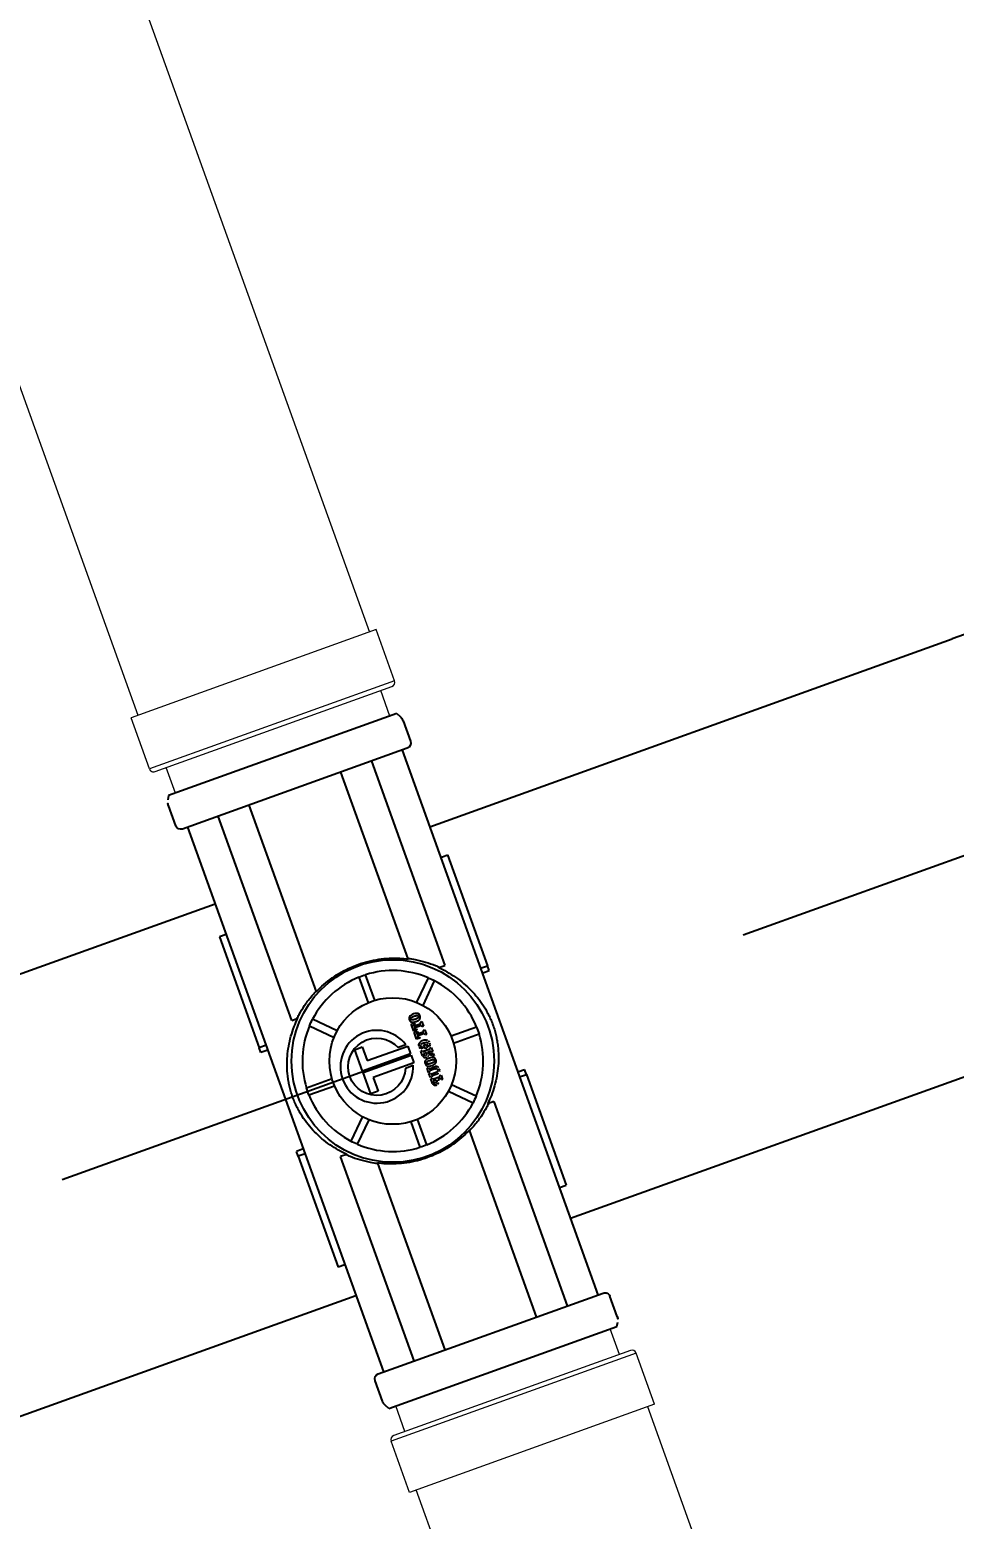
# Model space of a CAD drawing. Header units: millimetres. Extents: x 646993 to 648849, y 9708034 to 9709424.
# Drawn here: x 648238.9329 to 648239.1884, y 9709065.3064 to 9709065.7181 of the extents above; entities that cross this region are included whole.
import ezdxf

# ---------------------------------------------------------------- set-up
doc = ezdxf.new("R2010")
doc.units = ezdxf.units.MM
doc.header["$LTSCALE"] = 5
doc.header["$XCLIPFRAME"] = 2
doc.linetypes.add('DOT', pattern=[6.35, 0, -6.35])
doc.linetypes.add('TRAZO_Y_PUNTO', pattern=[1, 0.5, -0.25, 0, -0.25])
doc.layers.get('Defpoints').update_dxf_attribs({"color": 253})
doc.layers.add('01-Dimensiones', color=142, linetype='Continuous')
doc.styles.add('Tex25', font='romans.shx', dxfattribs={"width": 0.8, "height": 0.055})
doc.styles.add('Tex40', font='romans.shx', dxfattribs={"width": 0.7, "height": 0.045})
doc.dimstyles.new('1_40', dxfattribs={"dimtxt": 0.055, "dimasz": 0.02, "dimexe": 0.06, "dimexo": 0, "dimgap": 0.025, "dimtad": 1, "dimzin": 1, "dimdsep": 46, "dimtxsty": 'Tex25', "dimblk": 'DOT', "dimcen": 0, "dimdle": 0.04, "dimclrd": 256, "dimclre": 256, "dimclrt": 7, "dimadec": 0, "dimazin": 0, "dimtfac": 1, "dimtix": 1, "dimtmove": 1, "dimatfit": 3, "dimldrblk": 'DOT', "dimfxl": 1, "dimtfill": 1, "dimtolj": 1, "dimtzin": 0, "dimlwd": -1, "dimlwe": -1, "dimarcsym": 0})
picture_1 = doc.add_image_def('image1.jpg', size_in_pixel=(1920, 925))
picture_2 = doc.add_image_def('image2.ecw', size_in_pixel=(12715, 11262))

# ---------------------------------------------------------------- blocks, each defined once
blk = doc.blocks.new('DIGESTOR_CAMPAMENTOS')
for p, q in [((-0.05750000000034561, 0.634551958924277), (-0.05750000000034561, 0.5715519589243172)), ((-0.05750000000034561, 0.41812338749574), (-0.05750000000034561, 0.5715519589243172)), ((0.05749999999977717, 0.41812338749574), (0.05749999999977717, 0.5715519589243172)), ((-0.09000000000060027, 0.4201233874957495), (-0.08896410161571566, 0.4207214637071388)), ((-0.09000000000060027, 0.4201233874957495), (-0.09000000000060027, 0.3531233874957991)), ((-0.08746410161541007, 0.4211233874957543), (-0.0815000000004602, 0.4211233874957543)), ((-0.04850000000033106, 0.4181233874957968), (-0.04850000000033106, 0.4201233874958348)), ((-0.04850000000033106, 0.4201233874958348), (-0.01595171326846412, 0.4201233874958348)), ((-0.01595171326857781, 0.4181233874957968), (-0.01595171326857781, 0.4201233874958348)), ((-0.01450000000033924, 0.4201233874958348), (-0.01595171326857781, 0.4201233874958348)), ((-0.01450000000033924, 0.4181233874957968), (-0.01450000000033924, 0.4201233874958348)), ((0.01595171326675882, 0.4201233874958348), (0.01449999999965712, 0.4201233874958348)), ((0.01449999999965712, 0.4181233874957968), (0.01449999999965712, 0.4201233874958348)), ((0.01595171326675882, 0.4181233874957968), (0.01595171326675882, 0.4201233874958348)), ((0.01595171326675882, 0.4201233874958348), (0.04849999999953525, 0.4201233874958348)), ((0.04849999999953525, 0.4181233874957968), (0.04849999999953525, 0.4201233874958348)), ((0.08746410161484164, 0.4211233874957543), (0.08149999999955071, 0.4211233874957543)), ((0.08999999999957708, 0.4201233874957495), (0.08896410161469248, 0.4207214637071388)), ((0.08999999999957708, 0.3531233874957991), (0.08999999999957708, 0.4201233874957495)), ((-0.08000000000060936, 0.4196233874957613), (-0.08000000000060936, 0.3536233874957588)), ((-0.08000000000060936, 0.4181233874957968), (0.07999999999969987, 0.4181233874957968)), ((0.07999999999969987, 0.3536233874957588), (0.07999999999969987, 0.4196233874957613)), ((-0.08000000000060936, 0.4091233874957538), (-0.02000000000043656, 0.4091233874957538)), ((-0.02000000000043656, 0.407298246749292), (-0.02000000000043656, 0.4091233874957538)), ((-0.0010000000004311, 0.4116033794893497), (-0.0010000000004311, 0.4040947927054788)), ((0.000999999999407919, 0.4040947927054788), (0.000999999999407919, 0.4116033794893497)), ((0.01999999999941338, 0.4091233874957538), (0.01999999999941338, 0.4072982467493489)), ((0.01999999999941338, 0.4091233874957538), (0.07999999999969987, 0.4091233874957538)), ((-0.01837062851416249, 0.4035798024472683), (-0.01306125588223495, 0.3982704298151702)), ((-0.0116470423198507, 0.3996846433775545), (-0.01695641495177824, 0.4049940160096526)), ((0.01695641495086875, 0.4049940160096526), (0.0116470423189412, 0.3996846433775545)), ((0.01306125588121176, 0.3982704298151702), (0.018370628513253, 0.4035798024472683)), ((-0.02512424759981968, 0.4001233874957961), (-0.08000000000060936, 0.4001233874957961)), ((0.07999999999969987, 0.4001233874957961), (0.0251242475987965, 0.4001233874957961)), ((-0.007868893616205241, 0.3948531144582148), (-0.007868893616205241, 0.3958198594899329)), ((-0.007868893616205241, 0.3958198594899329), (-0.007468821943575676, 0.3958198594899329)), ((-0.007525250220282942, 0.3974460492106004), (-0.007525250220282942, 0.3978733874957356)), ((-0.007525250220282942, 0.3978733874957356), (-0.006169093919197621, 0.3978733874957356)), ((-0.007139997435615442, 0.3974460492106004), (-0.007525250220282942, 0.3974460492106004)), ((-0.007468821943575676, 0.3958198594899329), (-0.007468821943575676, 0.395303901499318)), ((-0.007468821943575676, 0.395303901499318), (-0.007139997435615442, 0.395303901499318)), ((-0.007139997435615442, 0.395303901499318), (-0.007139997435615442, 0.3974460492106004)), ((-0.006169093919197621, 0.3974460492106004), (-0.006554346703865122, 0.3974460492106004)), ((-0.006554346703865122, 0.3974460492106004), (-0.006554346703865122, 0.395303901499318)), ((-0.006554346703865122, 0.395303901499318), (-0.006225522195904887, 0.395303901499318)), ((-0.006225522195904887, 0.395303901499318), (-0.006225522195904887, 0.3958198594899329)), ((-0.006225522195904887, 0.3958198594899329), (-0.005825450523161635, 0.3958198594899329)), ((-0.006169093919197621, 0.3978733874957356), (-0.006169093919197621, 0.3974460492106004)), ((-0.005825450523161635, 0.3958198594899329), (-0.005825450523161635, 0.3948531144582148)), ((-0.005467592937748122, 0.3948531144582148), (-0.005467592937748122, 0.3958198594899329)), ((-0.005467592937748122, 0.3958198594899329), (-0.005067521265118557, 0.3958198594899329)), ((-0.00512394954193951, 0.3974460492106004), (-0.00512394954193951, 0.3978733874957356)), ((-0.00512394954193951, 0.3978733874957356), (-0.003767793240854189, 0.3978733874957356)), ((-0.004738696756817262, 0.3974460492106004), (-0.00512394954193951, 0.3974460492106004)), ((-0.005067521265118557, 0.3958198594899329), (-0.005067521265118557, 0.395303901499318)), ((-0.005067521265118557, 0.395303901499318), (-0.004738696756817262, 0.395303901499318)), ((-0.004738696756817262, 0.395303901499318), (-0.004738696756817262, 0.3974460492106004)), ((-0.003767793240854189, 0.3974460492106004), (-0.004153046025408003, 0.3974460492106004)), ((-0.004153046025408003, 0.3974460492106004), (-0.004153046025408003, 0.395303901499318)), ((-0.004153046025408003, 0.395303901499318), (-0.003824221517447768, 0.395303901499318)), ((-0.003824221517447768, 0.395303901499318), (-0.003824221517447768, 0.3958198594899329)), ((-0.003824221517447768, 0.3958198594899329), (-0.003424149844818203, 0.3958198594899329)), ((-0.003767793240854189, 0.3978733874957356), (-0.003767793240854189, 0.3974460492106004)), ((-0.003424149844818203, 0.3958198594899329), (-0.003424149844818203, 0.3948531144582148)), ((-0.001385635175211064, 0.3962725027223541), (-0.001385635175211064, 0.396688459542986)), ((-0.001385635175211064, 0.396688459542986), (-0.0009669710805155773, 0.396688459542986)), ((-0.0001296429521744358, 0.3962725027223541), (-0.001385635175211064, 0.3962725027223541)), ((-0.0009800949943610249, 0.395303901499318), (-0.0009800949943610249, 0.3957131258530069)), ((-0.0009800949943610249, 0.3957131258530069), (-0.0005125146883528942, 0.3957131258530069)), ((-0.0009669710805155773, 0.396688459542986), (-0.0009669710805155773, 0.3973730056615921)), ((-0.0005125146883528942, 0.3957131258530069), (-0.0005125146883528942, 0.3950204795404773)), ((-0.000442281599589478, 0.397666347290567), (-0.000442281599589478, 0.396688459542986)), ((-0.000442281599589478, 0.396688459542986), (-0.0001296429521744358, 0.396688459542986)), ((-0.0001296429521744358, 0.396688459542986), (-0.0001296429521744358, 0.3962725027223541)), ((5.302659019434941e-05, 0.3974460492106004), (5.302659019434941e-05, 0.3978733874957356)), ((5.302659019434941e-05, 0.3978733874957356), (0.001283421456832912, 0.3978733874957356)), ((0.0003580548177524179, 0.3974460492106004), (5.302659019434941e-05, 0.3974460492106004)), ((5.302659019434941e-05, 0.3948531144582148), (5.302659019434941e-05, 0.3952614087241102)), ((5.302659019434941e-05, 0.3952614087241102), (0.0003580548177524179, 0.3952614087241102)), ((0.0003580548177524179, 0.3952614087241102), (0.0003580548177524179, 0.3974460492106004)), ((0.001283421456832912, 0.3974460492106004), (0.0009556612324104208, 0.3974460492106004)), ((0.0009556612324104208, 0.3974460492106004), (0.0009556612324104208, 0.3966070857545674)), ((0.0009556612324104208, 0.3966070857545674), (0.001197288547473363, 0.3966070857545674)), ((0.001214863437098757, 0.3961741157858114), (0.0009556612324104208, 0.3961741157858114)), ((0.0009556612324104208, 0.3961741157858114), (0.0009556612324104208, 0.3952614087241102)), ((0.0009556612324104208, 0.3952614087241102), (0.001246769100362144, 0.3952614087241102)), ((0.001197288547473363, 0.3966070857545674), (0.001820614083385408, 0.3978733874957356)), ((0.001283421456832912, 0.3978733874957356), (0.001283421456832912, 0.3974460492106004)), ((0.00225479198411449, 0.3974460492106004), (0.001721077922525183, 0.3965216293392189)), ((0.001820614083385408, 0.3978733874957356), (0.002542247688666066, 0.3978733874957356)), ((0.002542247688666066, 0.3974460492106004), (0.00225479198411449, 0.3974460492106004)), ((0.002542247688666066, 0.3978733874957356), (0.002542247688666066, 0.3974460492106004)), ((0.005085301035592238, 0.3948531144582148), (0.005085301035592238, 0.3952614087241102)), ((0.005085301035592238, 0.3952614087241102), (0.005403903720093695, 0.3952614087241102)), ((0.005403903720093695, 0.3952614087241102), (0.005403903720093695, 0.3968925162157007)), ((0.005994441647885651, 0.3968858630296097), (0.005994441647885651, 0.3952614087241102)), ((0.005994441647885651, 0.3952614087241102), (0.006308073325953956, 0.3952614087241102)), ((0.006308073325953956, 0.3952614087241102), (0.006308073325953956, 0.3948531144582148)), ((0.006646691423156881, 0.3948531144582148), (0.006646691423156881, 0.3952614087241102)), ((0.006646691423156881, 0.3952614087241102), (0.006959728615129279, 0.3952614087241102)), ((0.006959728615129279, 0.3952614087241102), (0.006959728615129279, 0.3970252562313306)), ((0.007527906827931474, 0.3969372357793475), (0.007527906827931474, 0.3952614087241102)), ((0.007527906827931474, 0.3952614087241102), (0.007843510639190754, 0.3952614087241102)), ((0.007843510639190754, 0.3952614087241102), (0.007843510639190754, 0.3948531144582148)), ((0.008166697631736497, 0.3974460492106004), (0.008166697631736497, 0.3978733874957356)), ((0.008166697631736497, 0.3978733874957356), (0.0094448496605537, 0.3978733874957356)), ((0.008471725859635626, 0.3974460492106004), (0.008166697631736497, 0.3974460492106004)), ((0.008166697631736497, 0.3948531144582148), (0.008166697631736497, 0.3952614087241102)), ((0.008166697631736497, 0.3952614087241102), (0.008471725859635626, 0.3952614087241102)), ((0.008471725859635626, 0.3952614087241102), (0.008471725859635626, 0.3974460492106004)), ((0.009069332273952568, 0.3974460492106004), (0.009069332273952568, 0.3966576385939504)), ((0.0094448496605537, 0.3974460492106004), (0.009069332273952568, 0.3974460492106004)), ((0.009069332273952568, 0.3966576385939504), (0.009432878678126144, 0.3966576385939504)), ((0.009328534478981965, 0.3961741157858114), (0.009069332273952568, 0.3961741157858114)), ((0.009069332273952568, 0.3961741157858114), (0.009069332273952568, 0.3952614087241102)), ((0.009069332273952568, 0.3952614087241102), (0.009360440141790605, 0.3952614087241102)), ((0.0094448496605537, 0.3978733874957356), (0.0094448496605537, 0.3974460492106004)), ((-0.005825450523161635, 0.3948531144582148), (-0.007868893616205241, 0.3948531144582148)), ((-0.003424149844818203, 0.3948531144582148), (-0.005467592937748122, 0.3948531144582148)), ((-0.003006427584068661, 0.3915453938906808), (-0.003006427584068661, 0.3892709205589711)), ((-0.002490594788923772, 0.3919348530251909), (-0.0002341338363294199, 0.3919348530251909)), ((-0.002490594788923772, 0.3800038040817242), (-0.002490594788923772, 0.3919348530251909)), ((-0.0002341338363294199, 0.3919348530251909), (-0.0002336197724162048, 0.3777982755528626)), ((0.00143645345326604, 0.3948531144582148), (5.302659019434941e-05, 0.3948531144582148)), ((0.0002336197718477706, 0.3777982755528626), (0.0002341338354199252, 0.3919348530251909)), ((0.0002341338354199252, 0.3919348530251909), (0.002490594787900591, 0.3919348530251909)), ((0.002490594787900591, 0.3919348530251909), (0.002490594787900591, 0.3800038040817242)), ((0.003006427583159166, 0.3892709205589711), (0.003006427583159166, 0.3915453938906808)), ((0.006308073325953956, 0.3948531144582148), (0.005085301035592238, 0.3948531144582148)), ((0.007843510639190754, 0.3948531144582148), (0.006646691423156881, 0.3948531144582148)), ((0.009550124494921874, 0.3948531144582148), (0.008166697631736497, 0.3948531144582148)), ((-0.01747140520990342, 0.3876233874957506), (-0.02497999199397327, 0.3876233874957506)), ((0.02497999199317746, 0.3876233874957506), (0.01747140520933499, 0.3876233874957506)), ((-0.02497999199397327, 0.3856233874957979), (-0.01747140520990342, 0.3856233874957979)), ((0.01747140520933499, 0.3856233874957979), (0.02497999199317746, 0.3856233874957979)), ((-0.006501137058080531, 0.3777982755528626), (-0.006501137058080531, 0.3800038040817242)), ((-0.006501137058080531, 0.3800038040817242), (-0.002490594788923772, 0.3800038040817242)), ((0.002490594787900591, 0.3800038040817242), (0.006501137057512096, 0.3800038040817242)), ((0.006501137057512096, 0.3800038040817242), (0.006501137057512096, 0.3777982755528626)), ((-0.01306125588223495, 0.3749763451763499), (-0.01837062851416249, 0.3696669725442803)), ((-0.0002336197724162048, 0.3777982755528626), (-0.006501137058080531, 0.3777982755528626)), ((0.006501137057512096, 0.3777982755528626), (0.0002336197718477706, 0.3777982755528626)), ((0.018370628513253, 0.3696669725442803), (0.01306125588121176, 0.3749763451763499)), ((-0.08000000000060936, 0.3731233874957525), (-0.02512424759981968, 0.3731233874957525)), ((-0.01695641495177824, 0.3682527589819529), (-0.0116470423198507, 0.3735621316139657)), ((0.0116470423189412, 0.3735621316139657), (0.01695641495086875, 0.3682527589819529)), ((0.0251242475987965, 0.3731233874957525), (0.07999999999969987, 0.3731233874957525)), ((-0.0010000000004311, 0.3691519822861267), (-0.0010000000004311, 0.3616433955021421)), ((0.000999999999407919, 0.3616433955021421), (0.000999999999407919, 0.3691519822861267)), ((-0.02000000000043656, 0.3641233874957948), (-0.08000000000060936, 0.3641233874957948)), ((-0.02000000000043656, 0.3641233874957948), (-0.02000000000043656, 0.3659485282421429)), ((0.01999999999941338, 0.365948528242086), (0.01999999999941338, 0.3641233874957948)), ((0.07999999999969987, 0.3641233874957948), (0.01999999999941338, 0.3641233874957948)), ((-0.08000000000060936, 0.3551233874957518), (0.07999999999969987, 0.3551233874957518)), ((-0.05750000000034561, 0.2016948160671177), (-0.05750000000034561, 0.3551233874956949)), ((-0.04850000000021737, 0.3551233874957518), (-0.04850000000021737, 0.3531233874958559)), ((-0.01595171326857781, 0.3551233874957518), (-0.01595171326857781, 0.3531233874958559)), ((-0.01450000000022555, 0.3551233874957518), (-0.01450000000022555, 0.3531233874958559)), ((0.01449999999965712, 0.3551233874957518), (0.01449999999965712, 0.3531233874958559)), ((0.0159517132668725, 0.3551233874957518), (0.0159517132668725, 0.3531233874958559)), ((0.04849999999964894, 0.3551233874957518), (0.04849999999964894, 0.3531233874958559)), ((0.05749999999977717, 0.2016948160671177), (0.05749999999977717, 0.3551233874956949)), ((-0.09000000000060027, 0.3531233874957991), (-0.08896410161571566, 0.3525253112844098)), ((-0.08746410161541007, 0.3521233874957943), (-0.0815000000004602, 0.3521233874957943)), ((-0.04850000000021737, 0.3531233874958559), (-0.01595171326846412, 0.3531233874958559)), ((-0.01450000000022555, 0.3531233874958559), (-0.01595171326857781, 0.3531233874958559)), ((0.0159517132668725, 0.3531233874958559), (0.01449999999965712, 0.3531233874958559)), ((0.01595171326675882, 0.3531233874958559), (0.04849999999964894, 0.3531233874958559)), ((0.08746410161484164, 0.3521233874957943), (0.08149999999955071, 0.3521233874957943)), ((0.08999999999957708, 0.3531233874957991), (0.08896410161469248, 0.3525253112844098))]:
    blk.add_line(p, q)
at = {"color": 0, "linetype": 'Continuous', "lineweight": 0}
for p, q in [((-0.5837500000004638, 0.4206233874957945), (-0.1137500000004366, 0.4206233874957945)), ((-0.1137500000005502, 0.4226233874957757), (-0.1137500000005502, 0.3506233874957729)), ((-0.09875000000056389, 0.4226233874957757), (-0.1137500000005502, 0.4226233874957757)), ((-0.09875000000056389, 0.4226233874957757), (-0.09875000000056389, 0.3506233874957729)), ((-0.0975000000005366, 0.3518733874957718), (-0.0975000000005366, 0.4213733874957768)), ((0.09749999999951342, 0.4213733874957768), (0.09749999999951342, 0.3518733874957718)), ((0.0987499999995407, 0.4226233874957757), (0.0987499999995407, 0.3506233874957729)), ((0.1137499999995271, 0.4226233874957757), (0.0987499999995407, 0.4226233874957757)), ((0.1137499999995271, 0.4226233874957757), (0.1137499999995271, 0.3506233874957729)), ((0.5837499999994407, 0.4206233874957945), (0.1137499999995271, 0.4206233874957945)), ((-0.09000000000060027, 0.4181233874957684), (-0.0975000000005366, 0.4181233874957968)), ((-0.09000000000060027, 0.4181233874957684), (-0.0975000000005366, 0.4181233874957968)), ((0.09749999999951342, 0.4181233874957968), (0.08999999999957708, 0.4181233874957684)), ((-0.09000000000060027, 0.3551233874957802), (-0.0975000000005366, 0.3551233874957518)), ((0.09749999999951342, 0.3551233874957802), (0.08999999999957708, 0.3551233874957518)), ((-0.5837500000004638, 0.3526233874957825), (-0.1137500000004366, 0.3526233874957825)), ((-0.09875000000056389, 0.3506233874957729), (-0.1137500000005502, 0.3506233874957729)), ((0.1137499999995271, 0.3506233874957729), (0.0987499999995407, 0.3506233874957729)), ((0.5837499999994407, 0.3526233874957825), (0.1137499999995271, 0.3526233874957825))]:
    blk.add_line(p, q, dxfattribs=at)
at = {"color": 252, "linetype": 'TRAZO_Y_PUNTO', "ltscale": 0.03, "true_color": 0x939598}
blk.add_lwpolyline([(2.273736754432321e-13, 1.18948053035291), (-2.273736754432321e-13, -1.189480530352881)], dxfattribs=at)
for radius in [0.028, 0.01750000000000001]:
    blk.add_circle((-4.547473508864641e-13, 0.3866233874957175), radius)
at = {"color": 0, "linetype": 'Continuous', "lineweight": 0}
for centre, radius, start, end in [((-0.09875000000056389, 0.4213733874957768), 0.00125, 0, 90), ((0.0987499999995407, 0.4213733874957768), 0.00124999999999973, 90, 180), ((-0.09875000000056389, 0.3518733874957718), 0.00124999999999973, 270, 0), ((0.0987499999995407, 0.3518733874957718), 0.00125, 180, 270)]:
    blk.add_arc(centre, radius, start, end, dxfattribs=at)
at = {"extrusion": (0, 0, -1)}
for centre, radius, start, end in [((0.08746410161541007, 0.4181233874957968), 0.003000000000001818, 60.000000000481, 90), ((0.0815000000004602, 0.4196233874957613), 0.0015, 90, 180), ((-0.08149999999955071, 0.4196233874957613), 0.0015, 0, 90), ((-0.08746410161484164, 0.4181233874957968), 0.003000000000001818, 90, 119.999999999519), ((-0.0009129114113193282, 0.3963536053541077), 0.002784797875494553, 344.1587809120922, 15.84121908320866), ((0.001386847949106595, 0.3970061589665193), 0.0003942499606977866, 15.84121909908599, 48.91079827417809), ((0.001267691137513793, 0.3957348623259236), 0.0005181107753170326, 236.2833475731589, 344.1587809120922), ((0.001257110387200555, 0.3968573814138665), 0.0005916495434710761, 48.91079825686778, 119.3662502710302), ((-0.001228904158551813, 0.395794487732644), 0.0003798876157997997, 87.88185420499046, 152.1181458244486), ((-0.001246769100362144, 0.395698245852202), 0.0004368371282670612, 240.000000000481, 270), ((-0.001301850844924957, 0.3956028414719981), 0.000326673639019963, 194.2347551095195, 239.9999999932087), ((-0.001007709097621046, 0.3956774606534168), 0.0006301326802923778, 152.1181457982039, 194.2347550937116), ((-0.007483393502752733, 0.3968858630296097), 0.00148895185484041, 0, 10.88917094638606), ((-0.00633743292746658, 0.3971063156399737), 0.0003219792784031292, 10.88917098599498, 70.66433347405548), ((-0.006469067084367452, 0.3967311762740735), 0.0007195432295032341, 70.66433346068393, 109.3356665393161), ((-0.006590748348457964, 0.3970779512538058), 0.000352039193428303, 109.3356665393161, 151.8222287655236), ((-0.006462873008217684, 0.3970094489594373), 0.0004971069945323898, 151.8222287655236, 178.177771226291), ((-0.009342575200435022, 0.395794487732644), 0.0003798876158008481, 87.88185420499046, 152.1181458244486), ((-0.009360440141790605, 0.395698245852202), 0.0004368371282670568, 240.000000000481, 270), ((-0.009415521886467104, 0.3956028414719981), 0.0003266736390199532, 194.2347551095195, 240.000000000481), ((-0.00912138013927688, 0.3956774606534168), 0.0006301326802908007, 152.1181457982039, 194.2347550937116), ((3.410605131648481e-13, 0.3819391234066813), 0.00792425746030583, 112.2962432700574, 67.7037567299426), ((0.08746410161541007, 0.3551233874957518), 0.003000000000001818, 270, 299.999999999519), ((0.0815000000004602, 0.3536233874957588), 0.0015, 180, 270), ((-0.08149999999955071, 0.3536233874957588), 0.0015, 270, 0), ((-0.08746410161484164, 0.3551233874957518), 0.003000000000001818, 240.000000000481, 270)]:
    blk.add_arc(centre, radius, start, end, dxfattribs=at)
for centre, radius, start, end in [((-4.547473508864641e-13, 0.3866233874957175), 0.02499999999999999, 92.29244277669042, 132.7075572201943), ((-4.547473508864641e-13, 0.3866233874957175), 0.02500000000000003, 47.29244277980571, 87.70755722330958), ((-4.547473508864641e-13, 0.3866233874957175), 0.02499999999999997, 137.2924427729006, 177.7075572249995), ((-4.547473508864641e-13, 0.3866233874957175), 0.02499999999999998, 2.292442775000471, 42.70755722709943), ((0.0007506285470526564, 0.3963364488305103), 0.00325199122453081, 168.1232152807105, 187.9682610391058), ((-0.000990262255527341, 0.3960927659207414), 0.001494128275665171, 187.9682610391058, 230.6929429611111), ((-0.00108341090117392, 0.3967221655053095), 0.001377830598721154, 138.0016557996232, 168.1232152743347), ((-0.001494336480732272, 0.3970921430563976), 0.0008248900773730238, 96.79581017380657, 138.0016557916325), ((-0.001341442500120138, 0.3958091376246671), 0.002116973475509721, 75.72820072542858, 96.79581017380657), ((-0.001052266510441768, 0.3969459577139389), 0.0009439505992709199, 49.74397209827411, 75.72820071871388), ((0.00143645345326604, 0.3956118666161217), 0.0007587521578499849, 270, 349.0580040023419), ((0.00135101692023909, 0.3957690204467497), 0.0008386687610437592, 23.87855720106954, 63.81645764003633), ((0.001075345922117776, 0.3956816795004841), 0.001126546241269553, 349.0580039979071, 22.26474872078989), ((0.007173760487830805, 0.3969468427061997), 0.001770690358435595, 169.3292798706223, 181.7581657655012), ((0.00621418551656916, 0.3971276484487873), 0.0007942299948145727, 97.85649789784857, 169.3292798550121), ((0.006419782446528188, 0.395637682544475), 0.002298313933110997, 82.14350210215142, 97.85649789784857), ((0.006620244162832023, 0.3970904334359204), 0.0008317976350585703, 52.69015757673387, 82.14350210215142), ((0.006503497228663946, 0.3969372357793475), 0.001024409599242679, 0, 52.69015756957729), ((0.009413057052370277, 0.3957734040510275), 0.0008844566827305335, 22.26474872380334, 88.71583242662328), ((0.009550124494921874, 0.3956118666161217), 0.0007587521578499881, 270, 349.0580040023419), ((0.009189016964000984, 0.3956816795004841), 0.001126546241269577, 349.0580039979071, 22.26474872078989), ((-3.410605131648481e-13, 0.3819391234066813), 0.01006573591079028, 107.3782998273485, 72.62170017265152), ((-0.001609968624507019, 0.3953358229251478), 0.0005158651809750106, 230.6929429773776, 256.2920157127823), ((-0.001259448389419049, 0.3967728444020224), 0.001995018709553034, 256.2920156997414, 275.8776518795446), ((-0.001156853117322498, 0.395776248891309), 0.0009931562428369743, 275.8776518795446, 310.4495700618068), ((-4.547473508864641e-13, 0.3866233874957175), 0.02500000000000006, 182.2924427750005, 222.7075572270994), ((-4.547473508864641e-13, 0.3866233874957175), 0.02500000000000001, 317.2924427729006, 357.7075572249996), ((-4.547473508864641e-13, 0.3866233874957175), 0.025, 227.2924427798057, 267.7075572233096), ((-4.547473508864641e-13, 0.3866233874957175), 0.025, 272.2924427766905, 312.7075572201943)]:
    blk.add_arc(centre, radius, start, end)
for major_axis, start_param, end_param in [((-0.02500000000000001, 5.265055686820297e-18), 1.530785652440908, 1.610807001148885), ((-0.01767766952966369, -0.01767766952966369), 1.530785652440934, 1.610807001148911), ((-0.01767766952966368, 0.01767766952966371), 1.530785652440882, 1.610807001148858), ((3.061616997868385e-18, -0.02500000000000001), 1.530785652440908, 1.610807001148885), ((1.359172837150898e-17, 0.02500000000000001), 1.530785652440907, 1.610807001148884), ((0.01767766952966371, -0.01767766952966368), 1.530785652440883, 1.61080700114886), ((0.01767766952966368, 0.01767766952966371), 1.530785652440935, 1.610807001148912), ((0.02500000000000001, -8.040613248383191e-18), 1.530785652440908, 1.610807001148885)]:
    blk.add_ellipse((-4.547473508864641e-13, 0.3866233874957175), major_axis=major_axis, ratio=1, start_param=start_param, end_param=end_param, dxfattribs=at)
for points, knots in [([(-0.02000000000043656, 0.4072982467493489), (-0.01941133795105543, 0.4079059015494977), (-0.01879551745514618, 0.4084892615480555), (-0.01744345264376079, 0.4096637228309987), (-0.01670154953046676, 0.4102478644211658), (-0.01517147017489151, 0.4113378949681703), (-0.01438331026702144, 0.411843831039846), (-0.01277091187978385, 0.4127730502753764), (-0.01194675684109825, 0.4131963636549187), (-0.01026955067470681, 0.4139583585353535), (-0.009420191657682153, 0.4142956450913289), (-0.007692445309544382, 0.4148861262465005), (-0.006814407739170747, 0.4151394517538165), (-0.005459556149276068, 0.4154555014909533), (-0.005002076616278828, 0.4155500186829784), (-0.004069755413524945, 0.4157164788172452), (-0.003594930880012726, 0.4157884389182414), (-0.002620473731667516, 0.4159075288791598), (-0.002120989201330303, 0.4159546632899094), (-0.001088302724383539, 0.4160198270179478), (-0.0005550896987642773, 0.4160378753219049), (0.0005550896978547826, 0.4160378753219049), (0.001088302723474044, 0.4160198270179478), (0.002120989200307122, 0.4159546632899094), (0.002620473730644335, 0.4159075288791598), (0.003594930879103231, 0.4157884389182414), (0.00406975541261545, 0.4157164788172452), (0.005002076615369333, 0.4155500186829784), (0.005459556148366573, 0.4154555014909533), (0.006814407738261252, 0.4151394517538165), (0.007692445308975948, 0.4148861262465005), (0.009420191656772658, 0.4142956450913289), (0.010269550673911, 0.4139583585353535), (0.01194675684041613, 0.4131963636549187), (0.01277091187921542, 0.4127730502753764), (0.01438331026611195, 0.411843831039846), (0.01517147017398202, 0.4113378949681703), (0.01670154952955727, 0.4102478644211658), (0.01744345264319236, 0.4096637228309987), (0.01879551745457775, 0.4084892615480555), (0.01941133795014593, 0.4079059015495545), (0.01999999999941338, 0.4072982467493489)], [73.66732163133183, 73.66732163133183, 73.66732163133183, 73.66732163133183, 76.65171704419336, 76.65171704419336, 79.9822552337445, 79.9822552337445, 83.31279342329563, 83.31279342329563, 86.64333161284677, 86.64333161284677, 89.9738698023979, 89.9738698023979, 93.30440799194903, 93.30440799194903, 94.9696770867246, 94.9696770867246, 96.63494618150017, 96.63494618150017, 98.30021527627574, 98.30021527627574, 99.96548437105132, 99.96548437105132, 101.6307534658269, 101.6307534658269, 103.2960225606024, 103.2960225606024, 104.961291655378, 104.961291655378, 106.6265607501536, 106.6265607501536, 109.9570989397047, 109.9570989397047, 113.2876371292558, 113.2876371292558, 116.618175318807, 116.618175318807, 119.9487135083581, 119.9487135083581, 123.2792516979092, 123.2792516979092, 126.263647110737, 126.263647110737, 126.263647110737, 126.263647110737]), ([(-0.02528891831377678, 0.4001233874957961), (-0.0249764673876598, 0.4007447387289744), (-0.0246454702516985, 0.4013492429135965), (-0.02378306893467652, 0.4028060736805799), (-0.02323247335857559, 0.4036357343161399), (-0.02208177066881944, 0.4052032083713186), (-0.02148160670310517, 0.405941114430334), (-0.02058121305913119, 0.4069526220442299), (-0.02029143255685995, 0.4072642844610925), (-0.02000000000043656, 0.4075651735138024)], [40.66489358962993, 40.66489358962993, 40.66489358962993, 40.66489358962993, 42.88362086005549, 42.88362086005549, 46.18236092621353, 46.18236092621353, 49.48110099237159, 49.48110099237159, 51.02356451549156, 51.02356451549156, 51.02356451549156, 51.02356451549156]), ([(0.01999999999941338, 0.4075651735138024), (0.02029143255617782, 0.4072642844610925), (0.02058121305833538, 0.4069526220442299), (0.02148160670208199, 0.405941114430334), (0.02208177066790995, 0.4052032083713186), (0.02323247335800716, 0.4036357343161399), (0.02378306893376703, 0.4028060736805799), (0.024645470250789, 0.4013492429136534), (0.0249764673867503, 0.4007447387290313), (0.02528891831286728, 0.4001233874957961)], [1.756276543037232, 1.756276543037232, 1.756276543037232, 1.756276543037232, 3.298740066162591, 3.298740066162591, 6.597480132325181, 6.597480132325181, 9.896220198487772, 9.896220198487772, 12.11494746893405, 12.11494746893405, 12.11494746893405, 12.11494746893405]), ([(-0.02512424759981968, 0.3731233874957525), (-0.02546702065887985, 0.3737963407184566), (-0.02578753000307188, 0.3744891580126364), (-0.02645093546414046, 0.376084079646489), (-0.02678009471912901, 0.3769966716236297), (-0.02734992436876382, 0.378861483211125), (-0.02759058341734999, 0.379813709631776), (-0.0279767740190664, 0.3817409291649483), (-0.02812233211534476, 0.3827161186324304), (-0.02831576766789112, 0.3846711295715863), (-0.02836363636413353, 0.3856509526346201), (-0.02836363636413353, 0.3875958223569569), (-0.02831576766789112, 0.3885756454198486), (-0.02812233211534476, 0.3905306563590614), (-0.0279767740190664, 0.3915058458266287), (-0.02759058341734999, 0.3934330653597726), (-0.02734992436876382, 0.3943852917803667), (-0.02678009471912901, 0.3962501033678052), (-0.02645093546414046, 0.3971626953450595), (-0.02578753000307188, 0.3987576169787985), (-0.02546702065887985, 0.399450434273092), (-0.02512424759981968, 0.4001233874957961)], [35.97587063125503, 35.97587063125503, 35.97587063125503, 35.97587063125503, 38.31352385096734, 38.31352385096734, 41.23082843460692, 41.23082843460692, 44.1481330182465, 44.1481330182465, 47.06543760188607, 47.06543760188607, 49.98274218552565, 49.98274218552565, 52.90004676916522, 52.90004676916522, 55.81735135280479, 55.81735135280479, 58.73465593644437, 58.73465593644437, 61.65196052008394, 61.65196052008394, 63.98961373979628, 63.98961373979628, 63.98961373979628, 63.98961373979628]), ([(0.0251242475987965, 0.4001233874957961), (0.02546702065797035, 0.399450434273092), (0.02578753000216238, 0.3987576169787985), (0.02645093546323096, 0.3971626953450595), (0.0267800947183332, 0.3962501033678052), (0.02734992436785433, 0.3943852917803667), (0.02759058341632681, 0.3934330653597726), (0.02797677401827059, 0.3915058458266287), (0.02812233211477633, 0.3905306563590614), (0.02831576766732269, 0.3885756454198486), (0.02836363636322403, 0.3875958223569569), (0.02836363636322403, 0.3856509526346201), (0.02831576766732269, 0.3846711295715863), (0.02812233211477633, 0.3827161186324304), (0.02797677401827059, 0.3817409291649483), (0.02759058341632681, 0.379813709631776), (0.02734992436785433, 0.378861483211125), (0.0267800947183332, 0.3769966716236297), (0.02645093546323096, 0.376084079646489), (0.02578753000216238, 0.3744891580126364), (0.02546702065797035, 0.3737963407184566), (0.0251242475987965, 0.3731233874957525)], [135.9413550023064, 135.9413550023064, 135.9413550023064, 135.9413550023064, 138.2790082220187, 138.2790082220187, 141.1963128056582, 141.1963128056582, 144.1136173892978, 144.1136173892978, 147.0309219729374, 147.0309219729374, 149.948226556577, 149.948226556577, 152.8655311402165, 152.8655311402165, 155.7828357238561, 155.7828357238561, 158.7001403074957, 158.7001403074957, 161.6174448911353, 161.6174448911353, 163.9550981108476, 163.9550981108476, 163.9550981108476, 163.9550981108476]), ([(-0.02000000000043656, 0.3656816014776325), (-0.02029143255685995, 0.3659824905304561), (-0.02058121305913119, 0.3662941529473756), (-0.02148160670310517, 0.3673056605611009), (-0.02208177066881944, 0.3680435666201163), (-0.02323247335857559, 0.3696110406754372), (-0.02378306893467652, 0.3704407013110256), (-0.0246454702516985, 0.3718975320779521), (-0.0249764673876598, 0.3725020362625742), (-0.02528891831377678, 0.3731233874957525)], [1.756276543037521, 1.756276543037521, 1.756276543037521, 1.756276543037521, 3.298740066158155, 3.298740066158155, 6.59748013231631, 6.59748013231631, 9.896220198474465, 9.896220198474465, 12.11494746889657, 12.11494746889657, 12.11494746889657, 12.11494746889657]), ([(0.02528891831286728, 0.3731233874957525), (0.0249764673867503, 0.3725020362625742), (0.024645470250789, 0.3718975320779521), (0.02378306893376703, 0.3704407013110256), (0.02323247335800716, 0.3696110406754087), (0.02208177066790995, 0.3680435666201163), (0.02148160670208199, 0.3673056605611009), (0.02058121305833538, 0.3662941529473187), (0.02029143255617782, 0.3659824905304561), (0.01999999999941338, 0.3656816014776325)], [40.66489358967141, 40.66489358967141, 40.66489358967141, 40.66489358967141, 42.88362086011421, 42.88362086011421, 46.18236092627691, 46.18236092627691, 49.48110099243961, 49.48110099243961, 51.02356451556565, 51.02356451556565, 51.02356451556565, 51.02356451556565]), ([(0.01999999999941338, 0.365948528242086), (0.01941133795014593, 0.3653408734420509), (0.01879551745457775, 0.3647575134433794), (0.01744345264319236, 0.3635830521606067), (0.01670154952955727, 0.3629989105704396), (0.01517147017398202, 0.3619088800233499), (0.01438331026611195, 0.3614029439517594), (0.01277091187921542, 0.3604737247161722), (0.01194675684041613, 0.3600504113366867), (0.010269550673911, 0.3592884164561951), (0.009420191656772658, 0.3589511299001913), (0.007692445308975948, 0.3583606487449913), (0.006814407738261252, 0.3581073232377321), (0.005459556148366573, 0.3577912735006521), (0.005002076615369333, 0.3576967563084565), (0.00406975541261545, 0.3575302961742466), (0.003594930879103231, 0.3574583360733072), (0.002620473730644335, 0.3573392461124456), (0.002120989200307122, 0.3572921117016392), (0.001088302723474044, 0.3572269479736008), (0.0005550896978547826, 0.3572088996697005), (-4.547473508864641e-13, 0.3572088996697005), (-0.0005550896987642773, 0.3572088996697005), (-0.001088302724383539, 0.3572269479736008), (-0.002120989201330303, 0.3572921117016392), (-0.002620473731667516, 0.3573392461124456), (-0.003594930880012726, 0.3574583360733072), (-0.004069755413524945, 0.3575302961742466), (-0.005002076616278828, 0.3576967563084565), (-0.005459556149276068, 0.3577912735006521), (-0.006814407739170747, 0.3581073232377321), (-0.007692445309544382, 0.3583606487449913), (-0.009420191657682153, 0.3589511299001913), (-0.01026955067470681, 0.3592884164561951), (-0.01194675684109825, 0.3600504113366867), (-0.01277091187978385, 0.3604737247161722), (-0.01438331026702144, 0.3614029439517594), (-0.01517147017489151, 0.3619088800233499), (-0.01670154953046676, 0.3629989105704396), (-0.01744345264376079, 0.3635830521606067), (-0.01879551745514618, 0.3647575134433794), (-0.01941133795105543, 0.3653408734420509), (-0.02000000000043656, 0.3659485282421429)], [173.632806002417, 173.632806002417, 173.632806002417, 173.632806002417, 176.6172014152447, 176.6172014152447, 179.9477396047959, 179.9477396047959, 183.278277794347, 183.278277794347, 186.6088159838981, 186.6088159838981, 189.9393541734492, 189.9393541734492, 193.2698923630003, 193.2698923630003, 194.9351614577759, 194.9351614577759, 196.6004305525515, 196.6004305525515, 198.265699647327, 198.265699647327, 199.9309687421026, 199.9309687421026, 199.9309687421026, 201.5962378368782, 201.5962378368782, 203.2615069316537, 203.2615069316537, 204.9267760264293, 204.9267760264293, 206.5920451212049, 206.5920451212049, 209.922583310756, 209.922583310756, 213.2531215003071, 213.2531215003071, 216.5836596898583, 216.5836596898583, 219.9141978794094, 219.9141978794094, 223.2447360689605, 223.2447360689605, 226.2291314818221, 226.2291314818221, 226.2291314818221, 226.2291314818221])]:
    blk.add_open_spline(points, degree=3, knots=knots)
for points in [[(-0.009346484654315645, 0.3947874169868726), (-0.00944850028588462, 0.3948005564813286), (-0.00982243626788204, 0.3948531144582148), (-0.01012861374613294, 0.395303901499318), (-0.01033550111685599, 0.395998025810286), (-0.01030906075970961, 0.3968233202881493), (-0.01017877737706385, 0.3973616542033653), (-0.009834709652977836, 0.3978008759384011), (-0.009552102532211393, 0.3979067143412749), (-0.00929014240671222, 0.3979328639034065), (-0.00921034247892294, 0.3979328639034065), (-0.009130542551247345, 0.3979328639034065), (-0.008868582425634486, 0.3979067143412749), (-0.00858597530464067, 0.3978008759384011), (-0.008241907580895713, 0.3973616542033653), (-0.008111624198136269, 0.3968233202881493), (-0.008085183840762511, 0.395998025810286), (-0.00829207121159925, 0.395303901499318), (-0.008598248689963839, 0.3948531144582148), (-0.009159152663073655, 0.3947742774923313), (-0.00921034247892294, 0.3947742774923313), (-0.009244469022974044, 0.3947742774923313), (-0.009346484654315645, 0.3947874169868726)], [(-0.009268391625028016, 0.39746309042647), (-0.009290772402437142, 0.3974616569515206), (-0.009344627143946127, 0.397455923051325), (-0.009474874702846137, 0.3973835613380459), (-0.009580527219213764, 0.397200565812085), (-0.009645371425563098, 0.3969585639398474), (-0.009681838581286684, 0.3965495556913652), (-0.009681838581286684, 0.3960549937281144), (-0.009625695938098033, 0.3956679151502271), (-0.009489234112038503, 0.3953313250827648), (-0.009307987806550955, 0.3952443726446404), (-0.00921034247892294, 0.3952443726446404), (-0.00911269715106755, 0.3952443726446404), (-0.008931450845807376, 0.3953313250827648), (-0.008794989019861532, 0.3956679151502271), (-0.008738846376672882, 0.3960549937281144), (-0.008738846376672882, 0.3965495556913652), (-0.008775313532396467, 0.3969585639398474), (-0.008840157738632115, 0.397200565812085), (-0.008945810254999742, 0.3973835613380459), (-0.009076057814013438, 0.397455923051325), (-0.009156839926390603, 0.3974645239016752), (-0.00921034247892294, 0.3974645239016752), (-0.009246010847505204, 0.3974645239016752), (-0.009268391625028016, 0.39746309042647)], [(0.003615500609384981, 0.3947874169868726), (0.00351348497804338, 0.3948005564813286), (0.003139548996159647, 0.3948531144582148), (0.002833371517453998, 0.395303901499318), (0.002626484146844632, 0.395998025810286), (0.002652924503991017, 0.3968233202881493), (0.002783207886750461, 0.3973616542033653), (0.003127275610722791, 0.3978008759384011), (0.003409882731489233, 0.3979067143412749), (0.003671842857329466, 0.3979328639034065), (0.003751642784777687, 0.3979328639034065), (0.003831442712453281, 0.3979328639034065), (0.004093402838293514, 0.3979067143412749), (0.004376009959059957, 0.3978008759384011), (0.004720077683145973, 0.3973616542033653), (0.004850361065564357, 0.3968233202881493), (0.004876801422938115, 0.395998025810286), (0.004669914051987689, 0.395303901499318), (0.004363736573736787, 0.3948531144582148), (0.003802832600854344, 0.3947742774923313), (0.003751642784777687, 0.3947742774923313), (0.003717516241067642, 0.3947742774923313), (0.003615500609384981, 0.3947874169868726)], [(0.00369359363901367, 0.39746309042647), (0.003671212861604545, 0.3974616569515206), (0.003617358120209246, 0.397455923051325), (0.003487110560854489, 0.3973835613380459), (0.003381458044714236, 0.397200565812085), (0.003316613838478588, 0.3969585639398474), (0.003280146682527629, 0.3965495556913652), (0.003280146682527629, 0.3960549937281144), (0.003336289325602593, 0.3956679151502271), (0.003472751151662123, 0.3953313250827648), (0.003653997457149671, 0.3952443726446404), (0.003751642784777687, 0.3952443726446404), (0.003849288112633076, 0.3952443726446404), (0.004030534418234311, 0.3953313250827648), (0.004166996244180154, 0.3956679151502271), (0.004223138887368805, 0.3960549937281144), (0.004223138887368805, 0.3965495556913652), (0.004186671731417846, 0.3969585639398474), (0.004121827525068511, 0.397200565812085), (0.004016175008700884, 0.3973835613380459), (0.003885927449687188, 0.397455923051325), (0.003805145337651084, 0.3974645239016752), (0.003751642784777687, 0.3974645239016752), (0.003715974416536483, 0.3974645239016752), (0.00369359363901367, 0.39746309042647)]]:
    blk.add_open_spline(points, degree=3)
blk = doc.blocks.new('_Dot')
at = {"color": 0, "linetype": 'ByBlock', "lineweight": -2}
blk.add_line((-0.5, 0), (-1, 0), dxfattribs=at)
at = {"color": 0, "linetype": 'ByBlock', "const_width": 0.5}
blk.add_lwpolyline([(-0.25, 0, 1), (0.25, 0, 1)], format="xyb", close=True, dxfattribs=at)
blk = doc.blocks.new('*D140')
at = {"layer": '01-Dimensiones', "linetype": 'DOT', "ltscale": 0.006, "transparency": 16777216}
for p, q in [((14.65430542626917, 7.522913488381111), (14.88405708184195, 7.522913488381111)), ((14.65430542626917, 7.090056345524065), (14.88405708184195, 7.090056345524065))]:
    blk.add_line(p, q, dxfattribs=at)
at = {"layer": '01-Dimensiones', "ltscale": 0.006, "transparency": 16777216}
blk.add_line((14.82405708184195, 7.502913488381111), (14.82405708184195, 7.110056345524065), dxfattribs=at)
at = {"layer": 'Defpoints', "color": 0, "ltscale": 0.006, "transparency": 16777216}
for p in [(14.65430542626917, 7.522913488381111), (14.65430542626917, 7.090056345524065), (14.82405708184195, 7.090056345524065)]:
    blk.add_point(p, dxfattribs=at)
at = {"layer": '01-Dimensiones', "ltscale": 0.006, "transparency": 16777216, "xscale": 0.02, "yscale": 0.02, "zscale": 0.02}
for p, rotation in [((14.82405708184195, 7.522913488381111), 90), ((14.82405708184195, 7.090056345524065), 270)]:
    blk.add_blockref('_Dot', p, dxfattribs=dict(at, rotation=rotation))
at = {"layer": '01-Dimensiones', "color": 7, "ltscale": 0.006, "transparency": 16777216, "insert": (14.77655708184195, 7.306484916952582), "char_height": 0.045, "attachment_point": 5, "rotation": 90, "style": 'Tex40', "bg_fill": 3, "box_fill_scale": 1.1, "bg_fill_color": 256, "bg_fill_true_color": 13158600, "bg_fill_transparency": 0}
blk.add_mtext('\\A1;0.43', dxfattribs=at)
blk = doc.blocks.new('A$C322dc3b0')
blk.add_blockref('DIGESTOR_CAMPAMENTOS', (14.41466731698119, 6.703432958028287))
at = {"layer": '01-Dimensiones', "ltscale": 0.006}
dim = blk.add_linear_dim(base=(14.82405708184195, 7.090056345524065), p1=(14.65430542626916, 7.522913488381107), p2=(14.65430542626916, 7.090056345524061), angle=90, dimstyle='1_40', override={"dimtxsty": 'Tex40'}, dxfattribs=at)
dim.commit()
dim.dimension.update_dxf_attribs({"geometry": '*D140', "text_midpoint": (14.77655708184195, 7.306484916952582)})

msp = doc.modelspace()

# ---------------------------------------------------------------- pictures from other files: only their frames are drawn
image = msp.add_image(picture_1, insert=(646993.0966078357, 9708530.288001908), size_in_units=(1855.5953394832904, 893.9717130323145), dxfattribs=dict(fade=50))
image.dxf.flags = 7
image = msp.add_image(picture_2, insert=(647823.3948488047, 9708681.302132897), size_in_units=(875.2560974967199, 775.2366629969329))
image.set_boundary_path([(137.7366738021374, 7886.928851276636), (1284.784918181598, 10733.94870647788), (3099.519380062819, 10473.79591035843), (3279.448574518785, 11095.64499813318), (4006.662178894505, 11005.73909768462), (8692.316926835105, 9222.605617135763), (8944.26676951535, 8222.417804837227), (12055.541491393, 4873.423395782709), (10090.57365054265, 1684.484148859978), (7313.60375874117, 2638.131695121527), (6090.656873410568, 882.9792030751705), (4284.080874782056, 967.6072438061237), (2002.337794844061, 2453.299023121595), (3226.04797623679, 5547.792270690203), (776.6223462764174, 6701.957702815533), (969.5119435563684, 7416.594267249107), (137.7366738021374, 7886.928851276636)])

# ---------------------------------------------------------------- next in the draw order: block references
at = {"rotation": 289.7679046147402}
msp.add_blockref('A$C322dc3b0', (648227.4857660421, 9709076.600345872), dxfattribs=at)

doc.saveas('drawing.dxf')
